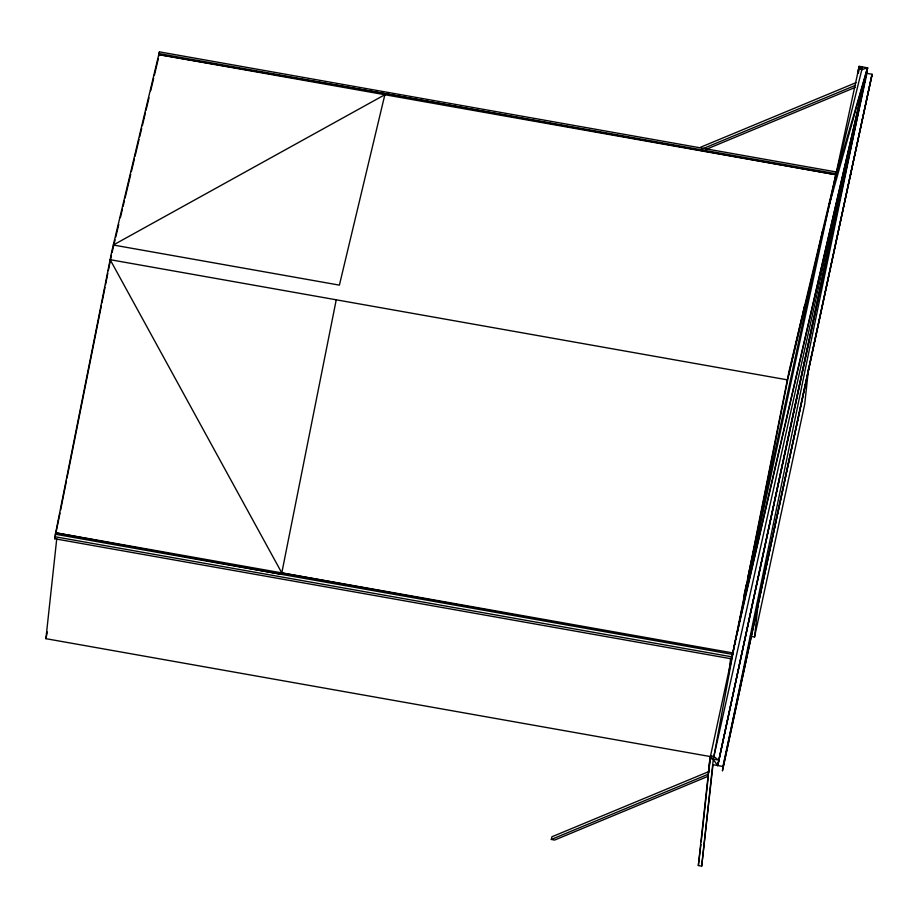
<?xml version="1.0" encoding="UTF-8"?>
<svg xmlns="http://www.w3.org/2000/svg" width="918" height="918" viewBox="0 0 918 918"><rect width="100%" height="100%" fill="white"/><g stroke="black" fill="none" stroke-linecap="round" stroke-linejoin="round"><path stroke-width="1.38" d="M708.845 771.568L551.902 836.78L551.328 839.454L708.26 774.241L709.97 758.543L859.168 66.348L867.521 67.829L722.443 770.718L872.1 74.278L866.913 73.36L717.727 765.555L710.543 755.87L709.407 766.335M858.25 72.935L858.594 69.022L861.933 69.619L867.521 67.829L717.727 765.555L867.521 67.829L834.416 181.19L862.507 66.945M54.919 536.743L732.094 656.898L731.875 658.906L54.701 538.751L55.7 532.784L732.885 652.939L732.335 655.785M709.717 756.455L45.9 638.676L56.767 538.614M158.768 54.598L835.954 174.753L385.101 93.693L158.768 54.598L158.711 55.218L159.422 51.867L836.608 172.022L836.126 174.259M159.422 51.867L158.722 56.113M712.965 764.912L701.685 866.133L698.346 865.536L709.97 758.543L718.324 760.024L713.883 756.466L710.543 755.87M700.927 844.457L698.346 865.536M701.214 841.749L708.306 776.479M708.707 772.761L709.166 768.538M701.685 866.133L713.309 759.14L867.521 67.829L829.424 204.347L829.849 201.604M728.926 673.686L730.613 658.183M730.602 664.506L731.21 658.872M750.373 636.254L754.55 637L758.371 601.772M808.689 367.625L804.707 404.264L754.55 637M858.135 73.245L858.594 69.022M858.399 73.394L859.168 66.348L861.933 69.619M850.309 176.612L850.768 172.389M713.883 756.466L734.721 643.713L867.521 67.829L739.713 620.557M60.003 513.082L54.701 538.751M60.565 510.282L66.429 480.848M66.991 478.037L101.359 305.637M101.921 302.825L104.996 287.414M105.559 284.603L107.785 273.392M108.347 270.592L111.422 255.17M336.24 299.807L281.505 574.358L55.7 532.784M732.587 654.396L789.055 371.193L836.195 173.743L159.021 53.577L111.87 251.039L55.413 534.242L732.587 654.396L281.792 572.901L110.149 259.691L787.323 379.845M734.951 644.425L735.513 641.625M736.913 634.602L738.038 628.979M738.588 626.168L788.596 375.324L802.309 315.654M45.9 638.676L47.346 631.986M743.913 595.736L746.334 584.525M747.849 577.514L822.494 231.21M722.443 770.718L872.1 74.278L722.902 766.473L712.712 764.66M802.94 312.877L804.856 304.546M112.088 252.381L115.083 239.85M115.748 237.062L118.743 224.52M120.407 217.555L122.404 209.201M123.069 206.412L124.4 200.835M125.066 198.047L130.712 174.363M131.377 171.574L134.372 159.043M135.038 156.255L139.031 139.536M139.697 136.748L141.693 128.394M142.359 125.605L145.354 113.063M146.019 110.275L149.014 97.744M150.678 90.779L153.662 78.237M154.327 75.448L158.321 58.729M385.101 93.693L339.396 285.131L113.316 245.014L384.86 94.715M788.596 375.324L832.626 190.944M700.526 147.259L856.15 82.597M701.272 149.382L855.565 85.271M705.931 149.427L855.335 87.348M708.042 776.318L554.667 840.05L551.328 839.454"/></g></svg>
